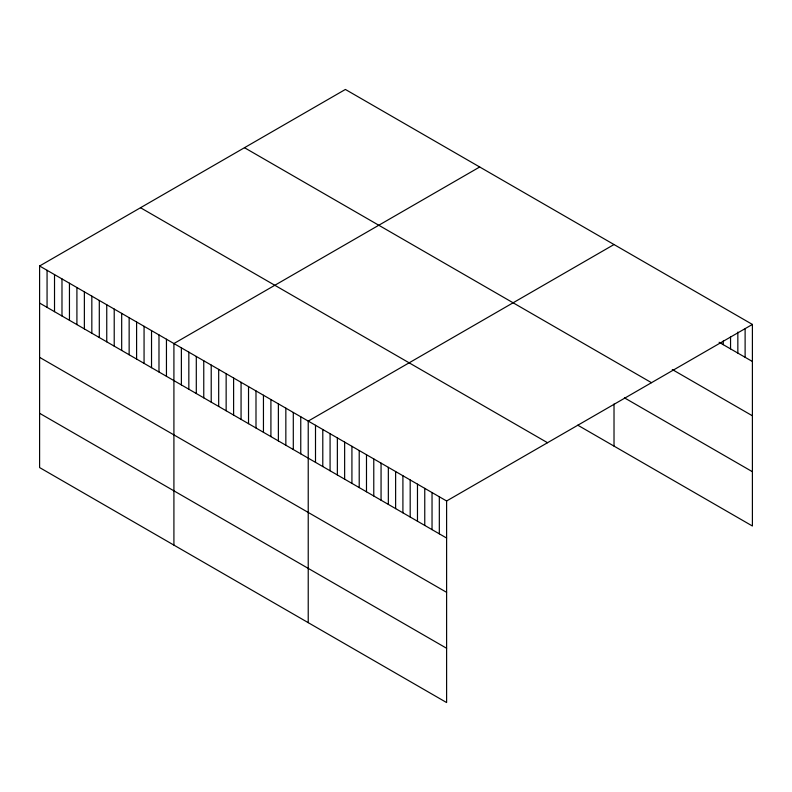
<?xml version="1.0" encoding="UTF-8"?>
<svg xmlns="http://www.w3.org/2000/svg" width="792" height="792" viewBox="0 0 792 792"><rect width="100%" height="100%" fill="white"/><g stroke="black" fill="none" stroke-linecap="round" stroke-linejoin="round"><path stroke-width="1.19" d="M39.6 265.993L446.609 500.98L446.609 702.553L39.6 467.567L39.6 265.993L345.391 89.447L752.4 324.433L752.4 526.007L577.774 425.185M479.704 166.993L173.913 343.54L173.913 545.114M614.018 244.53L308.227 421.087L308.227 622.661M446.609 500.98L752.4 324.433M719.106 342.273L752.4 361.498M672.279 369.527L752.4 415.79M244.48 147.708L651.489 382.685M624.423 397.832L752.4 471.715M140.511 207.732L547.519 442.718M39.6 303.059L446.609 538.045M39.6 357.35L446.609 592.337M39.6 413.285L446.609 648.272M745.114 328.878L745.114 357.291M737.837 332.086L737.837 353.083M730.551 336.531L730.551 348.886M723.264 340.976L723.264 344.678M614.018 404.009L614.018 446.114M439.322 496.772L439.322 533.838M432.036 492.565L432.036 529.64M424.76 488.357L424.76 525.433M417.473 484.159L417.473 521.225M410.187 479.952L410.187 517.018M402.91 475.745L402.91 512.82M395.624 471.547L395.624 508.613M388.337 467.339L388.337 504.405M381.061 463.132L381.061 500.197M373.774 458.924L373.774 496M366.488 454.727L366.488 491.792M359.212 450.519L359.212 487.585M351.925 446.312L351.925 483.377M344.639 442.104L344.639 479.18M337.362 437.907L337.362 474.972M330.076 433.699L330.076 470.765M322.79 429.492L322.79 466.557M315.503 425.284L315.503 462.36M300.762 416.77L300.762 453.846M293.297 412.464L293.297 449.539M285.843 408.157L285.843 445.233M278.378 403.851L278.378 440.916M270.913 399.544L270.913 436.61M263.449 395.238L263.449 432.303M255.994 390.931L255.994 427.997M248.53 386.615L248.53 423.69M241.065 382.308L241.065 419.384M233.61 378.002L233.61 415.067M226.146 373.695L226.146 410.761M218.681 369.389L218.681 406.454M211.216 365.082L211.216 402.148M203.762 360.766L203.762 397.841M196.297 356.459L196.297 393.535M188.833 352.153L188.833 389.228M181.378 347.846L181.378 384.912M166.449 339.233L166.449 376.299M158.984 334.917L158.984 371.993M151.529 330.611L151.529 367.686M144.065 326.304L144.065 363.38M136.6 321.998L136.6 359.063M129.145 317.691L129.145 354.757M121.681 313.385L121.681 350.45M114.216 309.078L114.216 346.144M106.752 304.762L106.752 341.837M99.297 300.455L99.297 337.531M91.832 296.149L91.832 333.224M84.368 291.842L84.368 328.908M76.913 287.536L76.913 324.601M69.449 283.229L69.449 320.295M61.984 278.913L61.984 315.988M54.519 274.606L54.519 311.682M47.065 270.3L47.065 307.375"/></g></svg>
